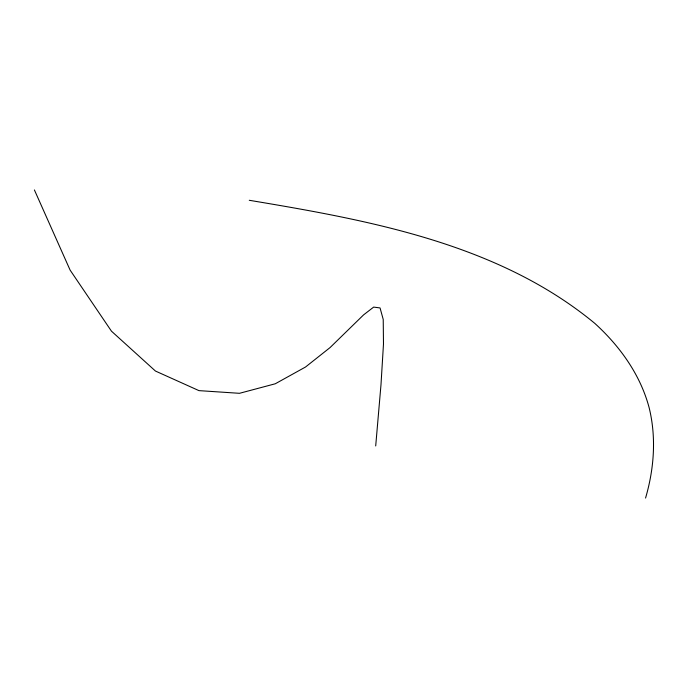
<?xml version="1.0" encoding="UTF-8"?>
<svg xmlns="http://www.w3.org/2000/svg" width="688" height="688" viewBox="0 0 688 688"><rect width="100%" height="100%" fill="white"/><g stroke="black" fill="none" stroke-linecap="round" stroke-linejoin="round"><path stroke-width="1.03" d="M375.7 445.944L380.989 384.695L383.483 344L383.225 319.447L380.06 307.932L373.661 307.097L363.582 314.88L330.077 347.56L305.524 367.014L275.277 383.775L239.476 393.312L198.961 390.629L155.436 371.038L111.465 331.177L70.116 270.117L34.4 189.94M645.559 498.06C654.125 468.795 656.464 437.499 649.145 407.709C640.356 374.668 619.871 346.15 594.802 323.377C498.275 243.578 369.344 220.332 249.271 200.285"/></g></svg>
